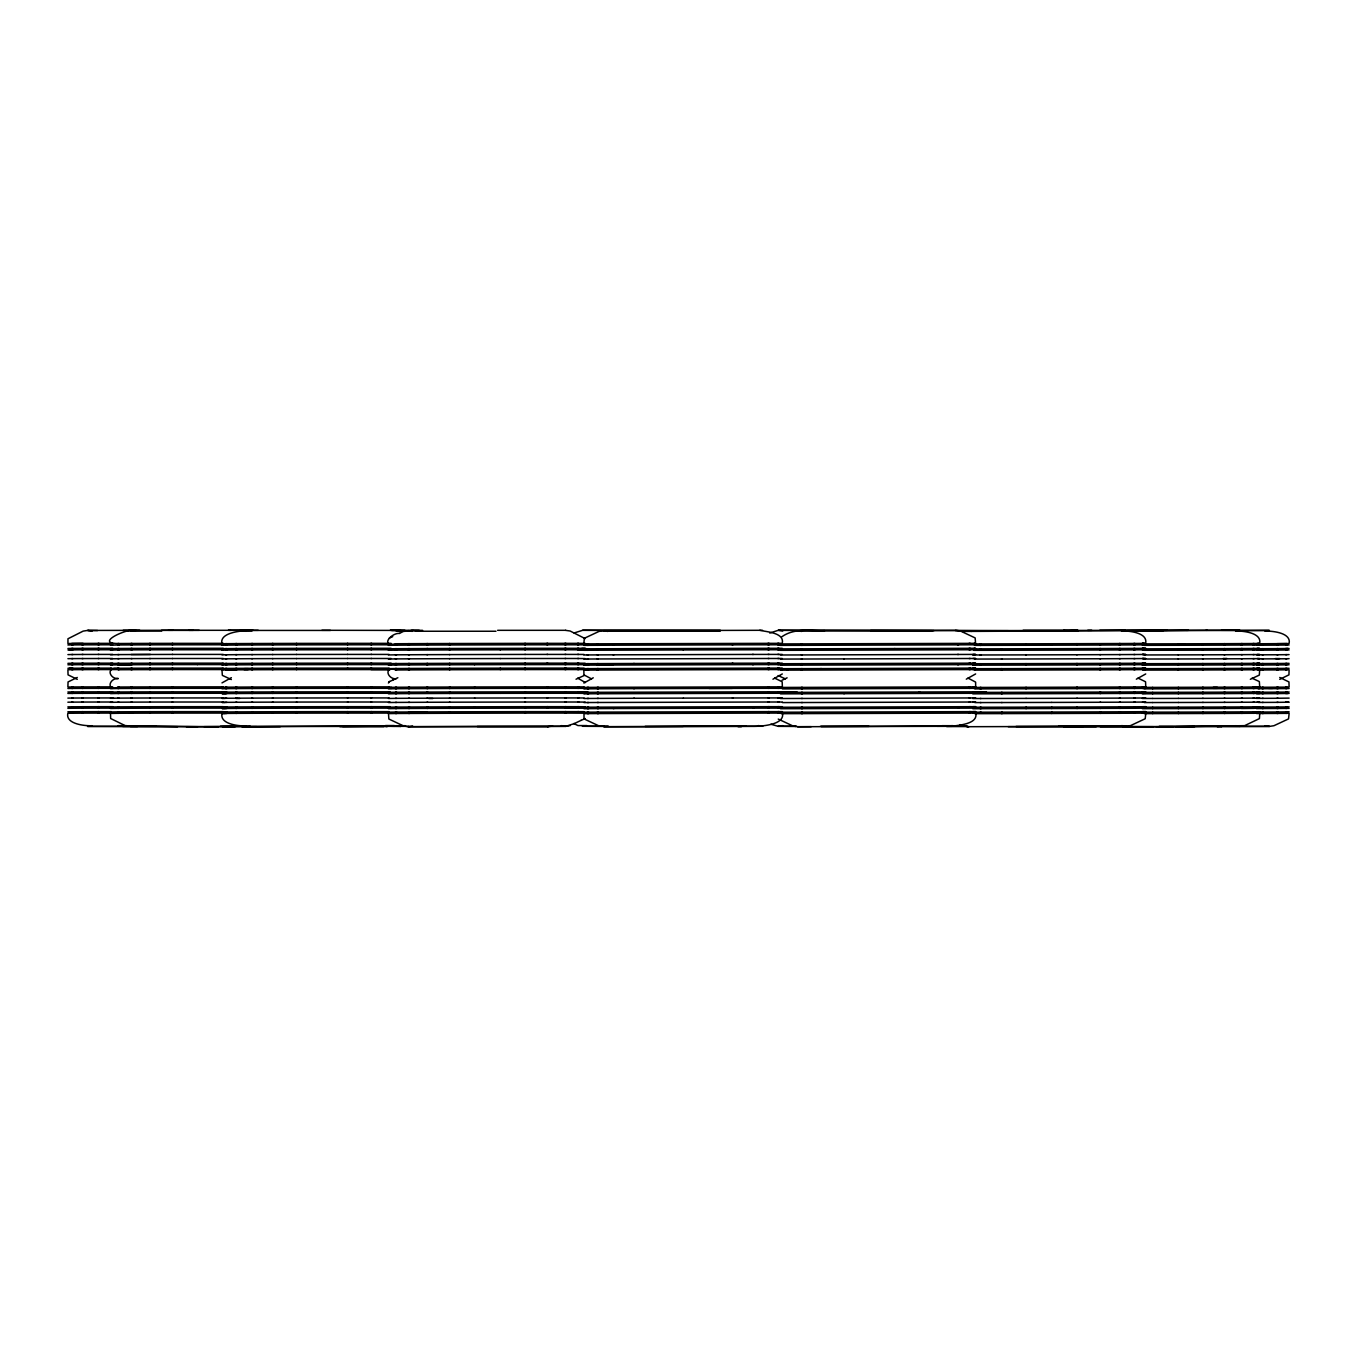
<?xml version="1.0" encoding="UTF-8"?>
<svg xmlns="http://www.w3.org/2000/svg" width="1357" height="1357" viewBox="0 0 1357 1357"><rect width="100%" height="100%" fill="white"/><g stroke="black" fill="none" stroke-linecap="round" stroke-linejoin="round"><path stroke-width="1.5" d="M388.424 683.012L389.476 681.553M583.883 683.046L593.246 677.805M782.311 673.954L772.947 679.195M975.632 673.937L966.303 679.178M1145.715 673.954L1136.352 679.195M221.988 682.893L231.352 677.669M399.45 633.414C390.884 632.752 379.502 647.136 396.481 643.744M588.616 713.612L583.985 713.646L584.036 718.396L585.054 718.548M399.314 633.448L403.419 631.412L413.461 630.598M574.435 723.552L565.767 726.351L408.05 726.69L403.64 725.995L388.865 719.023L388.492 713.612L396.634 713.494M135.937 630.428C128.932 627.171 92.615 643.812 118.975 643.523M769.724 633.024L778.307 630.31L933.921 630.632M574.045 632.99L582.662 630.293L720.414 630.615M392.665 680.179L397.855 677.72M576.03 679.229L584.409 675.396M574.299 723.586L581.169 720.33M118.11 678.398C108.764 678.364 105.829 691.646 118.975 687.032M781.92 636.721C794.557 627.714 810.282 631.192 824.768 630.649M782.056 680.23L787.111 677.822M1250.357 679.28L1259.33 675.091L1259.686 669.68L1257.227 669.629M1279.753 679.348L1288.946 674.853L1289.099 669.747L1285.673 669.832M77.264 677.465L68.054 681.943L67.884 687.032L72.871 686.964M389.391 638.027L392.733 636.62M392.818 680.128L389.035 681.74M581.017 720.38L584.511 718.922M412.274 631.378L407.965 630.649M388.339 645.321L396.481 645.203M388.356 648.816L396.498 648.697M388.356 650.274L396.498 650.156M388.373 654.939L396.515 654.82M388.373 659.027L396.515 658.891M388.39 663.692L396.532 663.556M388.39 665.134L396.532 665.015M388.39 668.645L396.532 668.526M388.441 688.847L396.583 688.711M565.564 630.36L570.11 631.005L585.189 638.638M388.441 692.341L396.583 692.223M388.458 693.8L396.6 693.681M388.458 698.465L396.6 698.346M388.475 702.536L396.617 702.417M388.475 707.201L396.617 707.082M388.475 708.659L396.634 708.541M388.492 712.154L396.634 712.035M585.104 648.392L577.556 648.307M583.883 649.85L577.573 649.766M585.104 649.85L564.902 649.749M585.121 658.603L577.59 658.501M585.138 663.251L577.59 663.166M585.138 664.709L577.607 664.625M585.206 691.917L577.658 691.833M585.206 693.376L577.658 693.274M585.223 702.112L577.675 702.027M585.223 706.776L577.692 706.692M585.24 708.235L565.038 708.133M585.24 713.188L565.055 713.087M565.767 726.351L570.313 725.588M130.306 630.479L125.607 631.242M110.477 645.135L118.975 644.982M110.477 648.629L118.975 648.476M110.477 650.088L118.975 649.935M110.477 654.753L118.975 654.6M110.477 658.823L118.975 658.671M110.477 663.488L118.975 663.336M110.477 664.947L132.053 664.726M110.477 668.441L118.975 668.289M110.477 688.644L118.975 688.491M110.477 692.138L118.975 691.985M110.477 693.597L118.975 693.444M110.477 702.349L118.975 702.197M110.494 707.014L118.975 706.861M110.494 708.473L118.975 708.32M110.494 711.967L118.975 711.814M197.613 726.724L125.607 725.842L110.646 718.515L110.494 713.426L118.975 713.273M412.596 725.944L408.05 726.69L565.886 726.3L561.476 725.622M962.622 631.429L1188.495 630.327M1121.476 631.005C1128.227 630.683 1148.158 632.413 1145.63 643.354L1142.373 643.388L1145.63 643.354M608.157 726.012L599.234 726.029L584.358 719.057M1235.548 631.073C1242.283 630.751 1262.163 632.532 1259.635 643.455L1252.969 643.523M396.227 631.107L405.132 631.107M246.177 725.893C239.443 726.199 219.478 724.434 222.022 713.494L226.84 713.426M405.251 725.69L241.733 726.589L408.745 726.317M1059.037 631.158L1077.662 630.36M1264.945 631.124C1271.696 630.818 1291.627 632.583 1289.082 643.523L1276.903 643.676M1067.891 725.758L1059.02 725.758M1226.338 725.842L1217.348 726.589M91.988 725.724C85.237 726.012 65.289 724.214 67.85 713.273L83.014 713.154M782.531 725.622L778.087 726.3L770.895 724.231M821.189 726.555L940.859 725.995M950.901 725.707L941.995 725.69M394.378 725.571L385.507 725.554M342.609 726.504L391.545 726.029M547.583 726.724L552.587 726.046M586.852 725.588L577.929 725.571L573.79 723.518M645.118 726.368L745.841 726.029M127.015 725.673L118.144 725.656M1285.639 645.05L1289.082 644.982M1285.639 648.544L1287.861 648.476M1289.082 648.476L1276.92 648.629M1285.639 650.003L1289.082 649.935M1285.656 654.668L1289.082 654.6M1285.656 658.756L1289.099 658.671M1285.656 663.42L1289.099 663.336M1285.656 664.862L1289.099 664.794M1285.656 668.373L1289.099 668.289M1285.673 687.117L1289.116 687.032L1288.946 681.943L1279.736 677.465M1285.69 688.576L1289.116 688.491M1285.69 692.07L1289.133 691.985M1285.69 693.529L1287.895 693.444M1289.133 693.444L1276.954 693.597M1289.133 698.109L1276.954 698.261M1285.69 702.264L1287.912 702.197M1285.707 706.929L1289.133 706.861M1285.707 708.388L1289.133 708.32M1285.707 711.882L1287.912 711.814M1289.15 711.814L1276.971 711.967M1285.707 713.341L1289.15 713.273L1288.539 718.905L1273.952 725.707L1269.49 726.402L1156.266 726.724M226.755 643.676L221.937 643.744C219.037 631.395 245.244 630.377 252.639 630.479M221.937 645.203L226.755 645.118M221.937 648.697L226.755 648.629M221.937 650.156L226.755 650.088M221.954 654.82L226.755 654.753M221.954 658.908L226.772 658.823M221.954 663.556L226.772 663.488M221.971 665.015L226.772 664.947M1142.39 649.799L1145.647 649.766L1142.509 649.749M221.971 668.526L226.772 668.441M1142.39 654.464L1145.664 654.43L1142.526 654.413M1142.407 658.552L1145.664 658.501L1142.543 658.501M1142.424 663.217L1145.681 663.166L1142.543 663.166M1142.424 664.676L1145.681 664.625L1142.56 664.608M1142.424 668.17L1145.698 668.136L1142.56 668.119M221.988 687.27L226.806 687.185M1142.441 669.629L1145.698 669.578L1142.56 669.578M221.988 688.728L226.806 688.644M226.806 692.138L222.005 692.223L225.126 692.291M226.806 693.597L222.005 693.681L225.143 693.749M226.823 698.261L222.005 698.346L225.143 698.397M226.823 702.349L222.005 702.417L225.143 702.485M1142.475 686.913L1145.749 686.879L1145.562 681.774L1138.048 678.11M1142.492 688.372L1145.749 688.321L1142.611 688.321M226.823 707.014L222.022 707.082L225.16 707.15M226.823 708.473L222.022 708.541L225.16 708.608M1142.492 691.866L1145.749 691.833L1142.628 691.816M1142.492 693.325L1145.766 693.291L1142.628 693.274M226.84 711.967L222.022 712.035L225.16 712.103M1142.509 697.99L1145.766 697.956L1142.645 697.939M1142.526 702.078L1145.783 702.027L1142.662 702.01M1142.543 711.696L1145.817 711.645L1142.679 711.628M1145.817 713.103L1142.56 713.154L1145.817 713.103L1145.206 718.735L1130.635 725.571L1126.191 726.283L967.32 726.707L960.094 724.672M967.32 726.707L968.966 726.673M67.918 644.982L72.905 644.914M67.918 648.476L72.905 648.409M67.918 649.935L83.082 649.799M69.156 649.935L72.905 649.867M67.918 654.6L72.905 654.532M67.918 658.671L72.905 658.603M67.901 663.336L72.888 663.268M67.901 664.794L72.888 664.726M67.901 668.289L83.065 668.17M69.139 668.289L72.888 668.221M72.888 669.68L67.901 669.747L68.054 674.853L77.264 679.348M67.884 688.491L72.871 688.423M67.884 691.985L72.871 691.917M67.867 693.444L72.854 693.376M67.867 698.109L72.854 698.041M67.867 702.197L72.854 702.129M67.867 706.861L72.854 706.793M67.867 708.32L72.854 708.252M67.85 711.814L72.837 711.747M69.088 713.273L72.837 713.205M1252.986 644.982L1259.635 644.914L1257.193 644.846M1252.986 648.476L1259.652 648.409L1257.193 648.358M1252.986 649.935L1259.652 649.867L1257.193 649.799M1253.003 654.6L1259.652 654.532L1257.21 654.464M1253.003 658.671L1259.669 658.603L1257.21 658.552M1253.02 663.336L1259.669 663.268L1257.227 663.217M1253.02 664.794L1259.669 664.726L1257.227 664.676M1253.02 668.289L1259.686 668.221L1257.227 668.17M1253.02 669.747L1259.686 669.68M1253.054 687.032L1258.499 686.964M1252.053 678.195L1259.347 681.57L1259.72 686.964L1241.35 687.117M1253.071 688.491L1259.72 688.423L1257.277 688.372M1253.071 691.985L1259.737 691.917L1257.277 691.866M1253.071 693.444L1259.737 693.376L1257.277 693.325M1253.088 698.109L1259.737 698.041L1258.499 697.99M1253.088 702.197L1259.754 702.129L1257.294 702.078M1253.105 706.861L1259.754 706.793L1257.311 706.743M1253.105 711.814L1259.771 711.747L1258.533 711.696M1253.122 713.273L1259.771 713.205L1259.415 718.599L1244.623 725.656L1176.095 726.707M759.75 630.31C766.349 631.87 784.787 632.633 782.226 643.354L777.731 643.337M588.412 643.863L583.781 643.897L584.375 638.265L598.98 631.429L603.441 630.734L762.515 630.293M583.781 645.355L588.412 645.321M583.798 648.85L588.429 648.816M583.798 650.308L588.429 650.274M583.815 654.973L588.446 654.939M583.832 659.061L588.463 659.01M583.832 663.726L588.463 663.675M118.975 669.747C105.863 665.405 108.747 678.771 118.11 678.687M583.849 665.184L588.48 665.134M396.549 669.968C383.471 665.727 387.05 679.111 396.04 678.856M583.849 668.679L588.48 668.628M588.48 670.087L583.849 670.137L583.917 674.887L591.567 678.89M396.583 687.27L388.441 687.388L391.715 687.405M583.9 687.422L588.531 687.371M583.9 688.881L588.548 688.83M583.917 692.375L588.548 692.341M118.975 698.109L110.477 698.261L113.666 698.295M583.917 693.834L588.548 693.8M583.934 698.499L588.565 698.448M583.951 702.57L588.582 702.536M583.951 707.234L588.599 707.201M583.968 708.693L588.599 708.659M583.968 712.188L588.599 712.154M130.306 726.47L256.626 726.673M1286.843 643.591L1262.247 643.744M1276.903 645.118L1286.843 645.05M1276.92 650.088L1286.843 650.003M1276.92 654.753L1286.843 654.668M1276.92 658.823L1286.86 658.756M1276.92 663.488L1286.86 663.42M1276.92 664.947L1286.86 664.862M1276.937 668.441L1286.86 668.373M1276.937 669.9L1286.86 669.832M1276.954 687.185L1286.877 687.117M1276.954 688.644L1286.877 688.576M1276.954 692.138L1286.894 692.07M1276.971 702.349L1289.133 702.197L1286.131 702.146M1276.971 707.014L1286.894 706.929M1276.971 708.473L1286.911 708.388M1276.971 713.426L1286.911 713.341M391.681 630.513L400.671 630.411L321.897 630.293M225.567 643.676L236.763 643.591M225.567 645.135L236.763 645.05M225.567 648.629L236.763 648.544M225.567 650.088L236.763 650.003M1133.807 643.455L1143.561 643.388M1241.265 643.591L1254.139 643.523M1133.807 644.914L1143.578 644.846M1241.265 645.05L1254.139 644.982M225.567 654.753L236.78 654.668M1133.807 648.409L1143.578 648.341M1241.265 648.544L1254.139 648.476M1133.824 649.867L1143.578 649.799M1241.282 650.003L1254.139 649.935M225.584 658.823L236.78 658.756M1133.824 654.532L1143.595 654.464M1241.282 654.668L1254.156 654.6M225.584 663.488L236.78 663.42M225.584 664.947L236.78 664.862M1133.841 658.603L1143.612 658.552M1241.299 658.756L1254.156 658.671M225.584 668.441L236.797 668.373M225.601 669.9L252.555 669.747M1133.858 663.268L1143.629 663.217M236.797 669.832L221.971 669.985L222.344 675.379L231.352 679.552M1241.299 663.42L1254.173 663.336M1133.858 664.726L1143.629 664.676M1241.299 664.862L1254.173 664.794M1133.875 668.221L1143.629 668.17M1241.316 668.373L1254.19 668.289M1133.875 669.68L1143.646 669.629M1241.316 669.832L1254.19 669.747M225.618 687.185L236.813 687.117M225.618 688.644L236.813 688.576M225.618 692.138L236.813 692.07M225.618 693.597L236.83 693.529M1133.926 686.964L1143.68 686.913M1133.926 688.423L1143.697 688.372M1241.35 688.576L1254.224 688.491M225.635 698.261L236.83 698.193M1133.926 691.917L1143.697 691.866M1241.35 692.07L1254.224 691.985M1133.943 693.376L1143.697 693.325M1241.367 693.529L1254.241 693.444M225.635 702.349L236.83 702.264M1133.943 698.041L1143.714 697.99M1241.367 698.193L1254.241 698.109M225.635 707.014L236.83 706.929M225.635 708.473L236.847 708.388M1133.96 702.129L1143.73 702.061M1241.384 702.264L1254.258 702.197M225.652 711.967L236.847 711.882M225.652 713.426L236.847 713.341M1133.977 706.793L1143.73 706.726M1241.384 706.929L1254.258 706.861M1133.977 708.252L1143.747 708.184M1241.384 708.388L1259.754 708.252L1257.311 708.184M1254.258 708.32L1224.184 708.473M1133.977 711.747L1143.747 711.696M1241.401 711.882L1254.275 711.814M1133.994 713.205L1143.747 713.137M1241.401 713.341L1254.275 713.273M123.182 630.327L139.703 630.276M1125.309 630.445L1147.157 630.36M71.734 643.455L98.993 643.354M83.082 643.388L67.935 643.523L67.969 638.774L83.167 631.107L87.628 630.428L172.848 630.293M117.838 643.523L132.053 643.455M235.694 643.591L252.521 643.523M71.734 644.914L83.082 644.846M117.838 644.982L132.053 644.914M395.345 643.744L409.407 643.676M235.694 645.05L252.521 644.982M587.225 643.863L598.267 643.812M395.362 645.203L409.407 645.118M587.225 645.321L598.267 645.27M71.717 648.409L83.082 648.358M117.838 648.476L132.053 648.409M1119.288 643.523L1134.893 643.455M1224.065 643.676L1242.266 643.591M235.711 648.544L252.538 648.476M117.838 649.935L132.053 649.867M395.362 648.697L409.424 648.629M1119.288 644.982L1134.91 644.914M1224.065 645.118L1242.283 645.05M235.711 650.003L252.538 649.935M587.242 648.816L598.284 648.765M1262.247 645.203L1278.006 645.135M395.362 650.156L409.424 650.088M587.242 650.274L598.284 650.224M1119.304 648.476L1134.91 648.409M1224.065 648.629L1242.283 648.544M71.717 654.532L83.082 654.464M117.838 654.6L150.373 654.464M1262.247 648.697L1278.006 648.629M1119.304 649.935L1134.91 649.867M235.711 654.668L252.538 654.6M1224.065 650.088L1242.283 650.003M1262.264 650.156L1278.006 650.088M395.379 654.82L409.441 654.753M587.259 654.939L598.301 654.888M71.717 658.603L83.082 658.552M117.838 658.671L132.053 658.603M235.711 658.756L252.538 658.671M1119.321 654.6L1134.927 654.532M395.379 658.908L409.441 658.823M1224.082 654.753L1242.3 654.668M1262.264 654.82L1278.006 654.753M587.276 659.027L598.301 658.959M71.717 663.268L83.065 663.217M117.838 663.336L132.053 663.268M1119.338 658.671L1134.944 658.603M235.728 663.42L252.555 663.336M1224.082 658.823L1242.3 658.756M71.7 664.726L83.065 664.676M117.838 664.794L150.373 664.676M1262.264 658.891L1278.023 658.823M395.396 663.556L409.458 663.488M235.728 664.862L252.555 664.794M587.276 663.692L598.318 663.624M395.396 665.015L409.458 664.947M587.293 665.134L753.406 664.625M117.838 668.289L132.053 668.221M1119.338 663.336L1134.944 663.268M1224.099 663.488L1242.317 663.42M71.7 669.68L83.065 669.629M235.728 668.373L252.555 668.289M1262.264 663.556L1278.023 663.488M117.838 669.747L132.053 669.68M395.413 668.526L409.458 668.441M1119.355 664.794L1134.961 664.726M1224.099 664.947L1242.317 664.862M1262.264 665.015L1278.023 664.947M395.413 669.985L409.458 669.9M587.293 668.645L598.335 668.577M587.293 670.104L598.335 670.036M1119.355 668.289L1134.961 668.221M1224.099 668.441L1242.317 668.373M1262.281 668.526L1278.023 668.441M1119.355 669.747L1134.961 669.68M1224.116 669.9L1242.317 669.832M1262.281 669.968L1278.023 669.9M71.684 686.964L83.048 686.913M117.855 687.032L132.053 686.964M235.762 687.117L252.572 687.032M71.684 688.423L83.048 688.372M117.855 688.491L132.053 688.423M395.447 687.27L409.509 687.185M235.762 688.576L252.589 688.491M587.344 687.388L598.386 687.321M395.447 688.728L409.509 688.644M587.36 688.847L598.386 688.779M71.684 691.917L83.048 691.866M117.855 691.985L132.053 691.917M1119.406 687.032L1135.012 686.964M1224.15 687.185L1242.35 687.117M71.684 693.376L83.031 693.325M235.762 692.07L252.589 691.985M1262.298 687.27L1278.04 687.185M117.855 693.444L132.053 693.376M395.464 692.223L409.509 692.138M1119.406 688.491L1135.012 688.423M1224.15 688.644L1242.367 688.576M235.762 693.529L252.589 693.444M587.36 692.341L598.403 692.274M1262.298 688.711L1278.04 688.644M395.464 693.681L409.526 693.597M587.36 693.8L598.403 693.732M1119.423 691.985L1135.029 691.917M1224.15 692.138L1242.367 692.07M71.667 698.041L83.031 697.99M117.855 698.109L132.053 698.041M1262.298 692.223L1278.04 692.138M1119.423 693.444L1135.029 693.376M235.762 698.193L252.589 698.109M1224.15 693.597L1242.367 693.529M1262.298 693.681L1278.04 693.597M395.464 698.346L409.526 698.261M587.377 698.465L598.42 698.397M71.667 702.129L83.031 702.078M117.855 702.197L132.053 702.129M235.779 702.264L252.606 702.197M1119.44 698.109L1135.046 698.041M395.481 702.417L409.543 702.349M1224.167 698.261L1242.384 698.193M1262.298 698.346L1278.057 698.261M587.394 702.536L598.42 702.485M71.667 706.793L83.031 706.743M117.855 706.861L132.053 706.793M1119.44 702.197L1135.063 702.129M235.779 706.929L252.606 706.861M1224.167 702.349L1242.384 702.264M71.667 708.252L83.031 708.184M117.855 708.32L132.053 708.252M1262.298 702.417L1278.057 702.349M395.481 707.082L409.543 707.014M235.779 708.388L252.606 708.32M587.411 707.201L598.437 707.15M395.498 708.541L409.543 708.473M587.411 708.659L598.437 708.608M71.667 711.747L83.014 711.696M117.855 711.814L132.053 711.747M1119.457 706.861L1135.063 706.793M1224.184 707.014L1242.401 706.929M235.779 711.882L252.606 711.814M1262.315 707.082L1278.057 707.014M117.855 713.273L132.053 713.205M395.498 712.035L449.981 711.814M1119.457 708.32L1135.08 708.252M235.779 713.341L252.606 713.273M587.411 712.154L598.454 712.103M1262.315 708.541L1278.057 708.473M395.498 713.494L409.56 713.426M587.428 713.612L598.454 713.561M1119.474 711.814L1135.08 711.747M1224.184 711.967L1242.401 711.882M1262.315 712.035L1278.073 711.967M1119.474 713.273L1135.08 713.205M1224.201 713.426L1242.401 713.341M1262.315 713.494L1278.073 713.426M280.254 726.673L248.772 726.724M720.652 630.479L603.441 630.734L607.902 631.412M870.532 630.547L1078.357 630.734M1087.72 630.327L1091.74 630.31M1238.687 630.632L1269.406 630.428L1206.068 630.276M131.086 643.455L150.373 643.388M251.656 643.523L272.961 643.455M408.44 643.676L427.608 643.591M426.861 643.591L449.829 643.523M131.086 644.914L150.373 644.846M597.199 643.812L769.063 643.337M251.673 644.982L272.978 644.914M408.44 645.135L427.608 645.05M426.861 645.05L449.846 644.982M801.308 643.863L970.221 643.354M969.068 643.354L975.547 643.337L975.174 637.926L960.315 630.954L955.871 630.276L797.254 630.751L801.699 631.429M597.199 645.27L613.89 645.203M1051.556 643.744L1077.102 643.676M613.025 645.203L732.831 644.846M1076.729 643.676L1120.204 643.523M801.325 645.321L958.517 644.846M1202.539 643.744L1224.845 643.676M1256.378 643.761L1263.163 643.744M957.516 644.846L975.547 644.796L974.122 644.779M1051.573 645.203L1077.102 645.135M1076.729 645.118L1100.493 645.05M131.086 648.409L150.373 648.358M1099.832 645.05L1120.204 644.982M251.673 648.476L272.978 648.409M1202.539 645.203L1224.862 645.135M1256.378 645.22L1263.163 645.203M408.44 648.629L427.625 648.544M426.878 648.544L449.846 648.476M131.086 649.867L150.373 649.799M251.673 649.935L272.978 649.867M597.216 648.765L769.08 648.29M408.457 650.088L449.846 649.935M801.325 648.816L894.942 648.544M894.721 648.544L970.238 648.307M969.085 648.307L975.564 648.29L974.139 648.29M597.216 650.224L683.266 649.935M1100.51 648.544L1001.415 648.816M1099.832 648.544L1120.22 648.476M1202.556 648.697L1224.862 648.629M801.342 650.274L970.238 649.766M1256.378 648.714L1263.163 648.697M969.085 649.766L975.564 649.749L974.139 649.749M1100.51 650.003L1001.415 650.274M1099.832 650.003L1120.22 649.935M1202.556 650.156L1224.862 650.088M1256.378 650.173L1263.163 650.156M131.086 654.532L172.695 654.43M251.673 654.6L272.978 654.532M408.457 654.753L427.625 654.668M426.878 654.668L449.862 654.6M597.233 654.888L613.924 654.82M613.059 654.82L753.372 654.43M801.342 654.939L958.551 654.464M957.533 654.464L975.581 654.413L972.952 654.413M1077.136 654.753L1025.841 654.888M1076.746 654.753L1100.527 654.668M1099.849 654.668L1120.237 654.6M1202.556 654.82L1224.879 654.753M1256.378 654.837L1263.163 654.82M131.086 658.603L150.373 658.552M251.69 658.671L272.994 658.603M408.474 658.823L449.862 658.671M597.25 658.959L769.097 658.484M801.359 659.027L844.173 658.891M843.766 658.908L970.272 658.501M969.102 658.518L975.598 658.484L972.952 658.484M1100.527 658.756L1001.432 659.027M1099.865 658.756L1120.237 658.671M1202.573 658.891L1224.879 658.823M1258.346 658.908L1263.18 658.908M131.086 663.268L150.373 663.217M251.69 663.336L272.994 663.268M408.474 663.488L427.642 663.42M426.912 663.42L449.879 663.336M597.25 663.624L634.279 663.488M251.69 664.794L272.994 664.726M633.668 663.488L732.882 663.217M408.491 664.947L427.659 664.862M426.912 664.862L449.879 664.794M801.376 663.692L970.289 663.166M969.119 663.183L975.598 663.149L972.969 663.149M597.267 665.083L613.076 665.015M1077.153 663.488L1025.858 663.624M1076.779 663.488L1120.254 663.336M801.376 665.134L958.585 664.676M1202.573 663.556L1224.896 663.488M1256.395 663.59L1263.18 663.556M957.567 664.676L975.615 664.608L972.986 664.608M1077.153 664.947L1025.858 665.083M1076.779 664.947L1100.544 664.862M131.086 668.221L150.373 668.17M1099.882 664.862L1120.254 664.794M251.69 668.289L272.994 668.221M1202.59 665.015L1224.896 664.947M1256.395 665.032L1263.18 665.015M408.491 668.441L449.896 668.289M131.086 669.68L150.373 669.629M251.69 669.747L272.994 669.68M597.267 668.594L769.131 668.102M408.491 669.9L449.896 669.747M801.393 668.645L821.375 668.577M820.68 668.594L970.289 668.136M969.135 668.136L975.615 668.102L972.986 668.102M597.267 670.036L769.131 669.561M1100.561 668.373L1001.466 668.645M1099.882 668.373L1120.271 668.289M1202.59 668.526L1224.896 668.441M801.393 670.104L970.306 669.578M1256.395 668.543L1263.18 668.526M969.135 669.595L975.615 669.561L972.986 669.561M1100.561 669.832L1001.466 670.104M1099.899 669.832L1120.271 669.747M1202.59 669.968L1224.896 669.9M1258.363 669.985L1263.18 669.985M131.086 686.964L150.373 686.913M251.724 687.032L273.028 686.964M408.525 687.185L427.692 687.117M426.963 687.117L449.93 687.032M131.086 688.423L150.373 688.372M597.317 687.337L769.182 686.846M251.724 688.491L273.028 688.423M408.542 688.644L427.709 688.576M426.963 688.576L449.93 688.491M801.444 687.388L970.357 686.879M969.186 686.879L975.666 686.846L975.615 682.096L967.999 678.093M597.317 688.779L634.347 688.644M1077.221 687.185L1025.926 687.337M633.736 688.644L732.339 688.372M1076.83 687.185L1120.322 687.032M1202.624 687.27L1224.93 687.185M801.444 688.847L970.357 688.321M1256.412 687.287L1263.197 687.27M969.203 688.338L975.683 688.304L973.054 688.304M1077.221 688.644L1025.926 688.779M1076.847 688.644L1120.322 688.491M131.086 691.917L150.373 691.866M251.724 691.985L273.028 691.917M1202.624 688.711L1224.947 688.644M1258.38 688.728L1263.197 688.728M408.542 692.138L427.709 692.07M426.963 692.07L449.947 691.985M131.086 693.376L150.373 693.325M251.724 693.444L273.028 693.376M597.334 692.291L769.198 691.799M408.542 693.597L449.947 693.444M801.461 692.341L919.69 691.985M919.164 691.985L975.683 691.799L973.054 691.799M597.334 693.749L769.198 693.257M1100.629 692.07L1001.534 692.341M1099.95 692.07L1120.339 691.985M801.461 693.8L844.275 693.681M1202.641 692.223L1224.947 692.138M843.867 693.681L970.374 693.291M1256.429 692.24L1263.197 692.223M969.203 693.291L975.7 693.257L973.071 693.257M1100.629 693.529L1001.534 693.8M1099.95 693.529L1120.339 693.444M1202.641 693.681L1224.947 693.597M1256.429 693.698L1263.214 693.681M131.086 698.041L150.373 697.99M251.724 698.109L273.028 698.041M408.559 698.261L427.726 698.193M426.98 698.193L449.947 698.109M597.351 698.397L634.381 698.261M633.77 698.261L683.402 698.109M801.478 698.465L970.391 697.956M969.22 697.956L975.7 697.922L973.071 697.922M1077.254 698.261L1025.96 698.397M1076.864 698.261L1120.356 698.109M1202.641 698.346L1224.964 698.261M1256.429 698.363L1263.214 698.346M131.086 702.129L150.373 702.078M251.74 702.197L273.045 702.129M408.559 702.349L427.726 702.264M426.997 702.264L449.964 702.197M597.368 702.485L769.232 702.01M801.495 702.536L970.391 702.027M969.237 702.027L975.717 702.01L973.088 702.01M1051.726 702.417L1100.646 702.264M1099.984 702.264L1120.356 702.197M1202.658 702.417L1224.964 702.349M1258.397 702.434L1263.214 702.417M131.086 706.793L150.373 706.743M251.74 706.861L273.045 706.793M408.576 707.014L427.743 706.929M426.997 706.929L449.981 706.861M131.086 708.252L150.373 708.184M597.368 707.15L769.232 706.675M251.74 708.32L273.045 708.252M408.576 708.473L427.743 708.388M426.997 708.388L449.981 708.32M801.512 707.201L970.408 706.692M969.254 706.692L975.734 706.675L973.105 706.675M597.385 708.608L614.076 708.541M1051.726 707.082L1077.271 707.014M613.194 708.541L753.525 708.15M1076.898 707.014L1120.373 706.861M801.512 708.659L958.721 708.184M1202.658 707.082L1224.981 707.014M1256.429 707.099L1263.214 707.082M957.703 708.184L975.734 708.133L973.105 708.133M1051.743 708.541L1077.271 708.473M1076.898 708.473L1100.663 708.388M131.086 711.747L150.373 711.696M1100.001 708.388L1120.373 708.32M251.74 711.814L273.045 711.747M1202.675 708.541L1224.981 708.473M1256.429 708.558L1263.214 708.541M408.593 711.967L427.014 711.882M131.086 713.205L150.373 713.154M251.757 713.273L273.045 713.205M597.385 712.103L769.249 711.628M408.593 713.426L449.981 713.273M801.512 712.154L970.425 711.645M969.271 711.645L975.751 711.628L973.122 711.628M597.402 713.561L769.249 713.087M1051.743 712.035L1100.68 711.882M1100.001 711.882L1120.39 711.814M1202.675 712.035L1224.981 711.967M801.529 713.612L970.425 713.103M1256.446 712.052L1263.231 712.035M969.271 713.103L975.751 713.087C978.312 724.163 958.788 725.079 951.902 726.283L797.543 726.724L793.099 726.046L778.256 719.074M1051.743 713.494L1100.68 713.341M1100.001 713.341L1120.39 713.273M1202.675 713.494L1224.998 713.426M1256.446 713.511L1263.231 713.494M797.543 726.724L811.198 726.673M1016.003 726.47L1126.191 726.283L1121.73 725.588M1083.683 726.317L1063.464 726.453L1172.872 726.724M161.415 630.327L252.928 630.293M497.612 630.327L565.682 630.31M1099.781 630.293L1125.937 630.293L979.754 630.751M1187.612 630.293L1126.802 630.411M931.937 630.734L778.307 630.31L782.735 631.022M1146.58 630.36L1167.325 630.31M1154.129 630.7L1239.993 630.36L1221.436 630.276M149.643 643.388L172.695 643.354M272.367 643.455L296.691 643.388M296.386 643.388L347.748 643.337M449.371 643.523L525.312 643.354M82.031 644.846L98.993 644.812M149.643 644.846L172.695 644.812M272.367 644.914L296.691 644.846M296.386 644.846L347.748 644.796M449.371 644.982L525.312 644.812M780.292 643.913L802.241 643.863M973.766 643.913L980.89 643.897M980.059 643.897L1026.062 643.812M1144.087 643.88L1178.402 643.812M732.22 644.846L769.063 644.796M1025.807 643.812L1051.624 643.744M1178.181 643.812L1203.065 643.744M780.309 645.372L802.258 645.321M974.665 645.355L980.89 645.355M980.076 645.355L1026.062 645.27M1144.087 645.338L1178.402 645.27M1025.807 645.27L1051.624 645.203M1178.181 645.27L1203.065 645.203M82.031 648.341L98.993 648.307M149.643 648.341L172.695 648.307M272.367 648.409L296.708 648.358M296.386 648.341L347.748 648.29M449.388 648.476L525.329 648.307M82.031 649.799L98.993 649.766M149.643 649.799L172.695 649.766M272.367 649.867L296.708 649.799M780.309 648.867L802.258 648.816M973.783 648.867L980.907 648.85M296.403 649.799L347.748 649.749M449.388 649.935L500.343 649.799M980.076 648.85L1001.975 648.816M500.173 649.799L525.329 649.766M1144.087 648.833L1178.402 648.765M683.266 649.935L769.08 649.749M1178.181 648.765L1203.082 648.697M780.309 650.325L802.275 650.274M973.783 650.325L1001.975 650.274M1144.104 650.291L1178.402 650.224M1178.181 650.224L1203.082 650.156M82.031 654.464L98.976 654.43M272.384 654.532L296.708 654.464M296.403 654.464L347.765 654.413M449.404 654.6L525.346 654.43M752.507 654.43L769.097 654.413M780.326 654.99L802.275 654.939M972.613 654.99L980.924 654.973M980.093 654.973L1026.096 654.888M1144.104 654.956L1178.419 654.888M1178.198 654.888L1203.082 654.82M82.014 658.552L98.976 658.518M149.643 658.552L172.695 658.518M272.384 658.603L296.708 658.552M296.403 658.552L347.765 658.484M449.404 658.671L500.36 658.552M500.207 658.552L525.346 658.501M780.343 659.078L802.292 659.01M974.699 659.061L1001.992 659.01M1144.121 659.027L1178.419 658.959M1178.198 658.959L1203.099 658.908M82.014 663.217L98.976 663.183M149.643 663.217L172.695 663.183M272.384 663.268L296.725 663.217M296.403 663.217L347.765 663.149M449.421 663.336L525.363 663.166M82.014 664.676L98.976 664.642M732.271 663.217L769.114 663.149M149.643 664.676L172.695 664.642M272.384 664.726L296.725 664.676M296.42 664.676L347.765 664.608M449.421 664.794L474.628 664.726M780.36 663.743L802.309 663.675M972.647 663.726L980.941 663.726M474.475 664.726L525.363 664.625M980.11 663.726L1026.113 663.624M1142.238 663.692L1178.436 663.624M752.524 664.642L769.131 664.608M1178.215 663.624L1203.099 663.556M780.36 665.201L802.309 665.134M972.647 665.184L980.941 665.167M980.127 665.184L1026.113 665.083M1142.255 665.151L1178.436 665.083M1178.215 665.083L1203.099 665.015M82.014 668.17L98.976 668.136M149.643 668.17L172.695 668.136M272.401 668.221L296.725 668.17M296.42 668.17L347.782 668.102M449.421 668.289L500.394 668.17M82.014 669.629L98.976 669.595M500.224 668.17L525.363 668.136M149.643 669.629L172.695 669.595M272.401 669.68L296.725 669.629M780.377 668.696L802.326 668.628M296.42 669.629L389.968 669.578M449.421 669.747L500.394 669.629M973.834 668.679L1002.026 668.628M500.224 669.629L525.38 669.578M1144.138 668.645L1178.436 668.594M1178.232 668.577L1203.116 668.526M780.377 670.154L788.349 670.137M787.23 670.137L802.326 670.087M974.733 670.137L1002.026 670.087M1144.138 670.104L1178.453 670.036M1178.232 670.036L1203.116 669.985M81.997 686.913L98.959 686.879M149.643 686.913L172.695 686.879M272.418 686.964L296.742 686.913M296.437 686.913L347.799 686.846M449.472 687.032L474.679 686.964M474.526 686.964L525.413 686.879M81.997 688.372L98.942 688.338M149.643 688.372L172.695 688.338M272.418 688.423L296.742 688.372M296.437 688.372L347.799 688.304M449.472 688.491L474.679 688.423M781.242 687.439L802.377 687.371M973.885 687.422L981.009 687.422M474.526 688.423L525.413 688.321M980.178 687.422L1026.18 687.321M1144.172 687.388L1152.704 687.371M1213.226 687.388L1217.433 687.388M709.049 688.423L769.182 688.304M1152.602 687.388L1178.487 687.337M1178.266 687.321L1203.15 687.27M782.429 688.881L802.377 688.83M974.784 688.881L981.009 688.881M980.178 688.881L1026.18 688.779M1144.172 688.847L1152.704 688.83M1152.602 688.847L1178.487 688.779M1178.266 688.779L1203.15 688.728M81.98 691.866L98.942 691.833M149.643 691.866L172.695 691.833M272.418 691.917L296.759 691.866M296.454 691.866L347.799 691.799M449.472 691.985L525.413 691.833M81.98 693.325L98.942 693.291M149.643 693.325L172.695 693.291M272.418 693.376L296.759 693.325M296.454 693.325L347.816 693.257M780.445 692.392L802.394 692.341M972.715 692.375L981.026 692.375M449.489 693.444L500.445 693.325M980.195 692.375L1002.094 692.341M500.275 693.325L525.43 693.291M1142.306 692.358L1152.721 692.341M1152.619 692.341L1178.487 692.291M1178.266 692.274L1203.167 692.223M780.445 693.851L802.394 693.8M972.732 693.834L1002.094 693.8M1142.306 693.8L1152.721 693.8M1152.619 693.8L1178.487 693.749M1178.266 693.732L1203.167 693.681M81.98 697.99L98.942 697.956M149.643 697.99L172.695 697.956M272.435 698.041L296.759 697.99M296.454 697.99L347.816 697.922M449.489 698.109L474.713 698.041M474.543 698.041L525.43 697.956M732.373 697.99L769.215 697.922M683.402 698.109L732.984 697.99M780.462 698.516L802.411 698.448M972.732 698.499L981.026 698.499M980.212 698.499L1026.214 698.397M1142.323 698.465L1152.738 698.448M1152.636 698.465L1178.504 698.397M1178.283 698.397L1203.167 698.346M81.98 702.061L98.942 702.027M149.643 702.061L172.695 702.027M272.435 702.129L296.759 702.078M296.454 702.061L347.816 702.01M449.506 702.197L525.447 702.027M782.463 702.587L802.428 702.536M974.818 702.587L981.043 702.57M980.229 702.57L1002.111 702.536M1001.551 702.536L1051.777 702.417M1144.205 702.553L1152.738 702.536M1152.636 702.536L1178.504 702.485M1178.283 702.485L1203.184 702.417M81.963 706.726L98.925 706.692M149.643 706.726L172.695 706.692M272.435 706.793L296.776 706.743M296.471 706.726L347.833 706.675M449.506 706.861L474.729 706.793M474.577 706.793L525.447 706.692M81.963 708.184L98.925 708.15M149.643 708.184L172.695 708.15M272.435 708.252L296.776 708.184M296.471 708.184L347.833 708.133M449.506 708.32L474.729 708.252M780.479 707.251L802.445 707.201M972.765 707.251L981.06 707.234M474.577 708.252L525.464 708.15M980.229 707.234L1026.231 707.15M1142.34 707.218L1152.755 707.201M752.66 708.15L769.249 708.133M1025.977 707.15L1051.794 707.082M1152.653 707.201L1178.521 707.15M1178.3 707.15L1203.184 707.082M780.496 708.71L802.445 708.659M972.765 708.71L981.06 708.693M980.229 708.693L1026.231 708.608M1142.34 708.676L1152.755 708.659M1025.977 708.608L1051.794 708.541M1152.653 708.659L1178.521 708.608M1178.3 708.608L1203.201 708.541M81.963 711.696L98.925 711.645M149.643 711.696L172.695 711.645M272.452 711.747L296.776 711.696M296.471 711.696L322.186 711.645M449.523 711.814L525.464 711.645M81.963 713.137L98.925 713.103M149.643 713.137L172.695 713.103M272.452 713.205L296.776 713.154M781.31 712.204L802.445 712.154M973.953 712.204L981.077 712.188M296.471 713.137L347.833 713.087M449.523 713.273L525.464 713.103M980.246 712.188L1002.144 712.154M1001.585 712.154L1051.811 712.035M1144.222 712.171L1152.755 712.154M1152.653 712.154L1178.521 712.103M1178.317 712.103L1203.201 712.035M781.31 713.663L802.462 713.612M974.852 713.663L1002.144 713.612M1001.585 713.612L1051.811 713.494M1144.222 713.629L1152.755 713.612M1152.653 713.612L1178.538 713.561M1178.317 713.561L1203.201 713.494M139.5 726.249L122.571 726.351L137.566 726.47M222.361 726.707L235.27 726.673M683.046 726.572L603.695 726.707L752.015 726.351C759.411 726.521 785.347 725.35 782.429 713.103L768.198 713.087M683.436 726.402L762.77 726.266L758.309 725.588M937.212 726.3L956.159 726.249L951.715 725.571M967.626 726.266L946.44 726.402L968.05 726.555M1159.217 726.317L1269.49 726.402L1265.029 725.724M1096.252 726.69L1008.234 726.673M1194.839 726.589L1100.205 726.724M239.901 630.276L228.315 630.293L230.537 630.327M247.33 630.428L330.497 630.428M1163.017 630.751L1125.411 630.734M1186.408 630.293L1207.102 630.276M135.429 631.056L161.737 631.056M1125.631 630.734L1133.841 630.734M1156.283 630.751L1162.237 630.734M414.886 631.242L495.967 631.242M98.145 643.354L112.699 643.337M172.237 643.354L223.243 643.337M524.837 643.354L547.668 643.337M347.426 643.337L371.581 643.337M546.922 643.337L565.869 643.337M767.994 643.337L778.918 643.337M98.145 644.812L112.699 644.796M172.237 644.812L223.243 644.779M1180.454 643.913L1184.491 643.897M524.837 644.812L547.668 644.796M347.426 644.796L371.581 644.779M546.922 644.796L565.886 644.779M767.994 644.796L778.918 644.779M98.128 648.307L112.699 648.29M172.237 648.307L223.243 648.29M347.426 648.29L371.597 648.29M524.854 648.307L565.886 648.29M768.011 648.29L778.935 648.29M98.128 649.766L112.699 649.749M172.237 649.766L223.243 649.749M347.426 649.749L371.597 649.749M524.854 649.766L565.886 649.749M768.011 649.749L778.935 649.749M98.128 654.43L112.699 654.413M172.237 654.43L223.243 654.413M524.854 654.43L547.702 654.413M347.426 654.413L371.597 654.413M546.939 654.413L565.903 654.413M768.028 654.413L778.952 654.413M98.128 658.501L112.682 658.501M172.237 658.501L223.243 658.484M347.443 658.484L371.597 658.484M524.871 658.518L565.903 658.484M768.045 658.484L778.952 658.484M1223.098 658.484L1226.932 658.484M98.128 663.166L112.682 663.166M172.237 663.166L223.243 663.149M524.888 663.183L547.719 663.149M347.443 663.149L371.614 663.149M546.956 663.149L565.92 663.149M768.045 663.149L778.969 663.149M98.111 664.625L112.682 664.608M172.237 664.625L197.494 664.608M197.342 664.608L223.243 664.608M347.443 664.608L371.614 664.608M524.888 664.642L565.92 664.608M768.062 664.608L778.969 664.608M98.111 668.136L111.308 668.119M172.237 668.136L223.243 668.102M347.443 668.102L371.614 668.102M524.888 668.136L565.937 668.102M768.062 668.102L778.986 668.102M98.111 669.578L116.838 669.561M172.237 669.578L223.243 669.561M524.888 669.595L565.937 669.561M768.062 669.561L778.986 669.561M98.094 686.879L112.665 686.863M172.237 686.879L223.243 686.846M524.938 686.879L547.77 686.846M347.477 686.846L371.631 686.846M547.007 686.846L565.971 686.846M768.113 686.846L779.037 686.846M98.094 688.321L112.665 688.321M172.237 688.321L223.243 688.304M524.938 688.338L547.77 688.304M347.477 688.304L371.631 688.304M547.007 688.304L565.971 688.304M768.113 688.304L779.037 688.304M1213.226 688.304L1217.399 688.304M98.094 691.833L112.648 691.816M172.237 691.833L223.243 691.799M347.477 691.816L371.648 691.799M524.938 691.833L565.988 691.799M580.864 691.799L587.157 691.799M768.13 691.816L796.949 691.799M973.902 691.799L986.42 691.799M98.094 693.291L112.648 693.274M172.237 693.291L223.243 693.257M347.477 693.274L371.648 693.257M524.938 693.291L565.988 693.257M768.13 693.274L779.054 693.257M98.077 697.956L111.274 697.939M172.237 697.956L223.243 697.922M524.955 697.956L547.787 697.922M347.477 697.922L371.648 697.922M547.041 697.922L565.988 697.922M768.147 697.922L779.071 697.922M428.795 698.499L432.815 698.499M98.077 702.027L112.648 702.01M172.237 702.027L223.243 702.01M347.494 702.01L371.648 702.01M524.972 702.027L566.005 702.01M768.164 702.01L779.088 702.01M98.077 706.692L112.648 706.675M172.237 706.692L223.243 706.675M524.972 706.692L547.804 706.675M347.494 706.675L371.665 706.675M547.058 706.675L566.022 706.675M768.181 706.675L779.088 706.675M98.077 708.15L112.631 708.133M172.237 708.15L223.243 708.133M524.972 708.15L547.804 708.133M347.494 708.133L371.665 708.133M547.058 708.133L578.828 708.15M768.181 708.133L779.105 708.133M98.077 711.645L111.257 711.645M172.237 711.645L223.243 711.628M322.169 711.645L347.833 711.628M347.494 711.628L371.665 711.628M524.989 711.645L566.022 711.628M768.181 711.628L779.105 711.628M98.06 713.103L112.631 713.087M172.237 713.103L223.243 713.087M128.915 713.087L132.935 713.087M347.511 713.087L371.665 713.087M524.989 713.103L566.022 713.087M796.593 726.249L778.087 726.3L795.83 726.453M186.367 726.724L218.375 726.724M383.895 726.724L339.912 726.673M1023.076 630.293L1078.035 630.411M1153.263 630.751L1124.8 630.7M720.075 630.717L582.662 630.293M168.455 630.293L199.242 630.327M240.41 630.293L258.254 630.31M188.996 630.31L193.237 630.327M974.122 643.337L975.547 643.337M564.902 643.337L578.693 643.354M370.953 643.337L391.104 643.354M564.902 644.796L578.693 644.812M370.953 644.796L391.104 644.812M370.97 648.29L391.104 648.307M564.902 648.29L578.71 648.307M370.97 649.749L391.121 649.766M564.919 654.413L578.71 654.43M370.97 654.413L389.103 654.43M370.97 658.484L391.121 658.501M564.936 658.484L578.727 658.501M564.936 663.149L578.744 663.166M370.987 663.149L391.138 663.166M370.987 664.608L391.138 664.625M564.936 664.608L578.744 664.625M370.987 668.102L389.12 668.119M564.953 668.102L578.744 668.119M564.953 669.561L578.744 669.578M244.023 669.578L248.178 669.578M370.987 669.561L389.12 669.578M973.037 686.846L975.666 686.846M564.987 686.846L578.794 686.863M371.004 686.846L389.137 686.863M564.987 688.304L578.794 688.321M371.021 688.304L392.037 688.321M371.021 691.799L390.002 691.816M565.004 691.799L578.794 691.816M371.021 693.257L390.002 693.274M565.004 693.257L578.794 693.274M565.021 697.922L578.811 697.939M371.021 697.922L389.154 697.939M371.038 702.01L390.019 702.027M565.021 702.01L578.828 702.027M565.038 706.675L578.828 706.692M371.038 706.675L390.019 706.692M371.038 708.133L390.019 708.15M371.038 711.628L389.171 711.645M565.038 711.628L578.845 711.645M973.122 713.087L975.751 713.087M371.038 713.087L390.036 713.103M1221.622 726.249L1240.179 726.351L1235.735 725.673M820.425 726.266L869.006 726.368M1153.365 726.724L1122.985 726.673M155.987 726.266L87.526 726.402L177.631 726.707M220.428 726.249L240.41 726.266M603.967 726.283L582.39 726.266L603.628 726.385M250.333 726.283L204.212 726.673M1008.353 630.7L955.243 630.513M422.621 630.36L390.222 630.276L404.946 630.327M411.069 630.343L419.228 630.36M244.531 668.662L248.416 668.679M1268.49 688.355L1272.595 688.372M235.897 698.448L239.748 698.465M477.291 726.521L548.143 726.724M394.768 726.283L389.934 726.249L400.79 726.402L396.329 725.707M1077.916 630.632L1063.481 630.479L1067.925 631.175M251.893 630.7L241.614 630.598L246.075 631.293M777.731 644.796L782.243 644.812M777.748 648.29L782.243 648.307M581.814 648.409L585.919 648.425M777.748 649.749L782.243 649.766M581.814 649.867L585.919 649.884M777.765 654.413L782.26 654.43M1275.444 658.552L1279.787 658.586M777.765 658.484L782.277 658.501M777.782 663.149L782.294 663.166M777.782 664.608L782.294 664.625M777.798 668.102L782.294 668.119M777.798 669.561L782.311 669.578M1142.611 686.863L1145.749 686.879M777.849 686.846L782.361 686.863L782.175 681.774L774.643 678.11M777.849 688.304L782.361 688.321M777.866 691.799L782.361 691.816M777.866 693.257L782.378 693.274M777.883 697.922L782.378 697.939M777.883 702.01L782.395 702.027M777.9 706.675L782.412 706.692M777.9 708.133L782.412 708.15M777.917 711.628L782.429 711.645M777.917 713.087L781.191 713.103M407.846 630.7L413.105 630.734M577.556 643.354L585.24 643.388M577.556 644.812L585.257 644.846M577.573 654.43L584.053 654.464M577.607 668.119L584.087 668.17M577.607 669.578L585.308 669.612M577.641 686.863L584.121 686.913M577.658 688.321L585.342 688.355M577.675 697.939L584.138 697.99M577.709 711.645L584.172 711.679M97.619 630.547L87.628 630.428L92.089 631.124M70.818 711.882L74.618 711.916M1216.907 726.419L1221.894 726.521L1217.45 725.825M738.055 726.69L741.38 726.707M135.14 630.598L130.035 630.547L134.462 631.242M113.801 668.475L118.008 668.526M222.022 713.494L225.16 713.561M69.088 711.814L72.006 711.882M1258.397 643.388L1259.635 643.455M1257.176 643.388L1258.414 643.455M1257.261 686.913L1259.72 686.964M1257.294 697.99L1258.516 698.041M1257.328 713.154L1259.771 713.205M967.066 630.717L971.527 631.412M1077.204 725.944L1081.648 726.64M382.64 725.995L387.084 726.707M785.432 678.907L778.121 675.549M577.709 678.144L585.325 682.537M1145.63 644.812L1142.373 644.846L1145.63 644.812M1145.647 648.307L1142.373 648.358L1145.647 648.307M1145.8 706.692L1142.543 706.743L1145.8 706.692M1145.8 708.15L1142.543 708.184L1145.8 708.15"/></g></svg>
